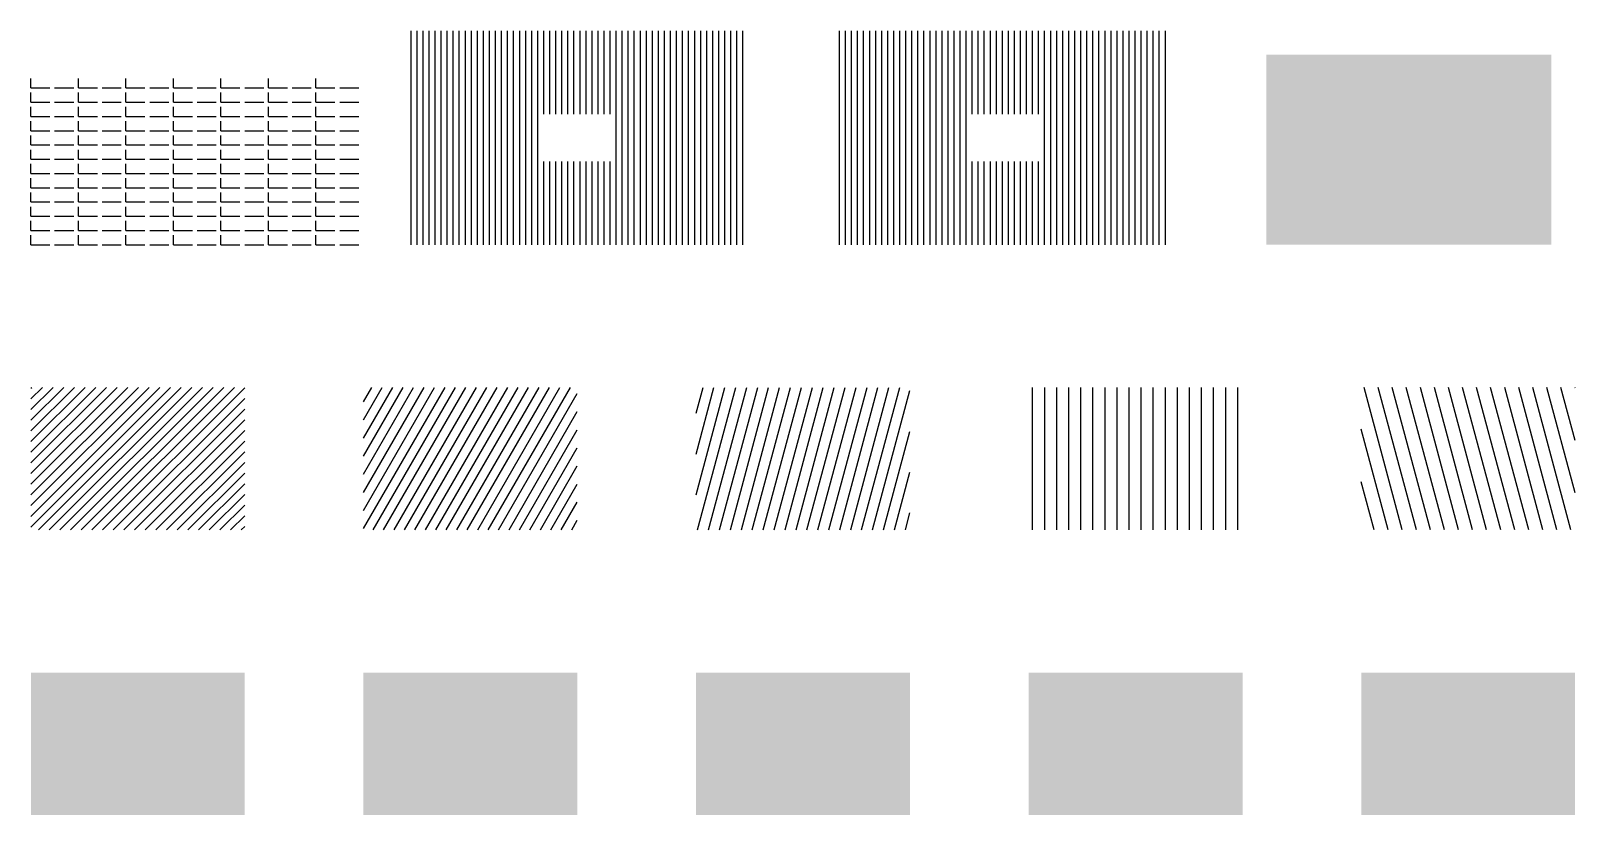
# Model space of a CAD drawing. Header units: millimetres. Extents: x 0 to 6500, y 0 to 3300.
import ezdxf

# ---------------------------------------------------------------- set-up
doc = ezdxf.new("R2010")
doc.units = ezdxf.units.MM
doc.layers.add('A-HATCH', color=2, linetype='Continuous')

msp = doc.modelspace()

# ---------------------------------------------------------------- hatches: boundary and pattern name
at = {"layer": 'A-HATCH'}
h = msp.add_hatch(dxfattribs=at)
h.set_pattern_fill('ANSI31', scale=8, angle=45, style=0)
h.paths.add_polyline_path([(1600, 2400), (3000, 2400), (3000, 3300), (1600, 3300)])
h.paths.add_polyline_path([(2150, 2750), (2450, 2750), (2450, 2950), (2150, 2950)], flags=0)
h = msp.add_hatch(dxfattribs=at)
h.set_pattern_fill('ANSI31', scale=8, angle=45, style=0)
h.paths.add_polyline_path([(3400, 2400), (4800, 2400), (4800, 3300), (3400, 3300)])
h.paths.add_polyline_path([(3950, 2750), (4250, 2750), (4250, 2950), (3950, 2950)], flags=0)
h = msp.add_hatch(color=7, dxfattribs=at)
h.set_gradient(color1=(0, 0, 255), color2=(255, 0, 0), rotation=45)
h.paths.add_polyline_path([(5200, 2400), (6400, 2400), (6400, 3200), (5200, 3200)])
h = msp.add_hatch(dxfattribs=at)
h.set_pattern_fill('HALO-BRICK', style=0, pattern_type=0)
h.set_pattern_definition([(0, (0, 0), (0, 60), [80, -20]), (90, (0, 0), (200, 0), [40, -20])])
h.paths.add_polyline_path([(0, 2400), (1400, 2400), (1400, 3100), (0, 3100)])
h = msp.add_hatch(dxfattribs=at)
h.set_pattern_fill('ANSI31', scale=10, style=0)
h.paths.add_polyline_path([(0, 1200), (900, 1200), (900, 1800), (0, 1800)])
h = msp.add_hatch(dxfattribs=at)
h.set_pattern_fill('ANSI31', scale=12, angle=15, style=0)
h.paths.add_polyline_path([(1400, 1200), (2300, 1200), (2300, 1800), (1400, 1800)])
h = msp.add_hatch(dxfattribs=at)
h.set_pattern_fill('ANSI31', scale=14, angle=30, style=0)
h.paths.add_polyline_path([(2800, 1200), (3700, 1200), (3700, 1800), (2800, 1800)])
h = msp.add_hatch(dxfattribs=at)
h.set_pattern_fill('ANSI31', scale=16, angle=45, style=0)
h.paths.add_polyline_path([(4200, 1200), (5100, 1200), (5100, 1800), (4200, 1800)])
h = msp.add_hatch(dxfattribs=at)
h.set_pattern_fill('ANSI31', scale=18, angle=60, style=0)
h.paths.add_polyline_path([(5600, 1200), (6500, 1200), (6500, 1800), (5600, 1800)])

# ---------------------------------------------------------------- linework, layer by layer
at = {"layer": 'A-HATCH', "color": 1}
for points in [[(0, 0), (900, 0), (0, 600), (900, 600)], [(1400, 0), (2300, 0), (1400, 600), (2300, 600)], [(2800, 0), (3700, 0), (2800, 600), (3700, 600)], [(4200, 0), (5100, 0), (4200, 600), (5100, 600)], [(5600, 0), (6500, 0), (5600, 600), (6500, 600)]]:
    msp.add_solid(points, dxfattribs=at)

doc.saveas('drawing.dxf')
